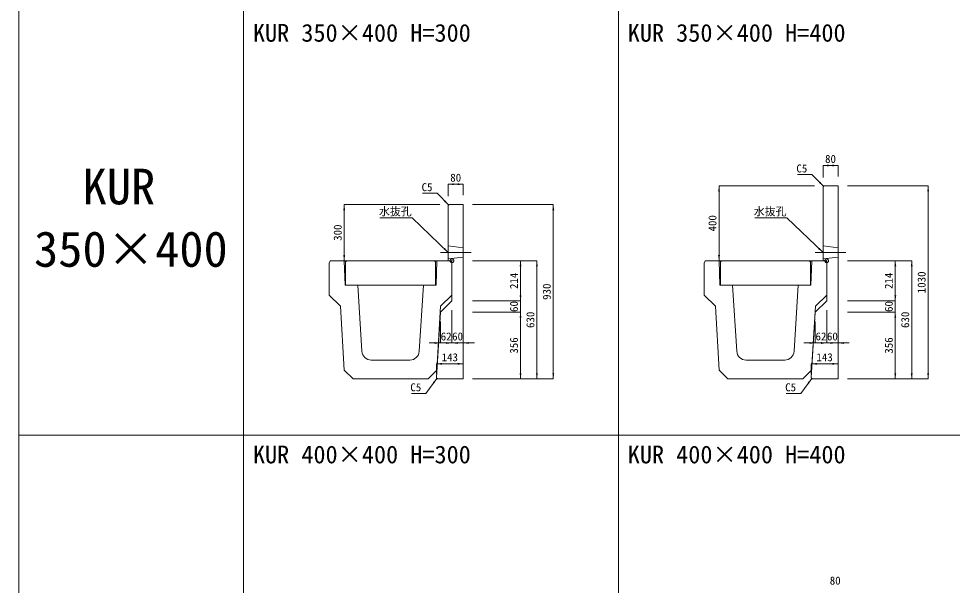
# Model space of a CAD drawing. Units: millimetres at full size, sheet at 1:40. Extents: x 86 to 35886, y -15691 to 10257.
# Drawn here: x 18686 to 23668, y -11792 to -8769 of the extents above; entities that cross this region are included whole.
import ezdxf
from ezdxf.enums import TextEntityAlignment as Align

# ---------------------------------------------------------------- set-up
doc = ezdxf.new("R2010")
doc.units = ezdxf.units.MM
doc.header["$LTSCALE"] = 40
doc.header["$PDMODE"] = 32
doc.header["$PDSIZE"] = 20
doc.linetypes.add('DASHED', pattern=[7.5, 6, -1.5])
doc.linetypes.add('USER1', pattern=[28.575, 19.05, -3.175, 3.175, -3.175])
for name, color, linetype, lineweight in [('パネックスKUR', 2, 'Continuous', 20), ('図枠', 5, 'Continuous', 13), ('寸法線', 7, 'Continuous', 13), ('引出線', 4, 'Continuous', 13), ('本体', 2, 'Continuous', 13), ('補助線', 8, 'USER1', 13)]:
    doc.layers.add(name, color=color, linetype=linetype, lineweight=lineweight)
doc.layers.add('文字', color=7, linetype='Continuous')
doc.styles.add('ＭＳ ゴシック', font='')
doc.styles.get('ＭＳ ゴシック').set_extended_font_data('MS Gothic')

# ---------------------------------------------------------------- blocks, each defined once
blk = doc.blocks.new('filled_arrow')
at = {"color": 0, "linetype": 'Continuous', "lineweight": -2}
blk.add_solid([(7.5, 1.25), (0, 0), (7.5, -1.25)], dxfattribs=at)

msp = doc.modelspace()

# ---------------------------------------------------------------- linework, layer by layer
at = {"layer": 'パネックスKUR'}
for p, q in [((22978.23, -9665.56), (22983.23, -9660.56)), ((23058.23, -9660.56), (22983.23, -9660.56)), ((23058.23, -9660.56), (23058.23, -10690.56)), ((22978.23, -9665.56), (22978.23, -10060.56)), ((20978.23, -9765.56), (20983.23, -9760.56)), ((21058.23, -9760.56), (20983.23, -9760.56)), ((21058.23, -9760.56), (21058.23, -10690.56)), ((20978.23, -9765.56), (20978.23, -10060.56)), ((20998.23, -10060.56), (20978.23, -10060.56)), ((20998.23, -10060.56), (20998.23, -10274.56)), ((22998.23, -10060.56), (22978.23, -10060.56)), ((22998.23, -10060.56), (22998.23, -10274.56)), ((20998.23, -10274.56), (20936.23, -10334.56)), ((22998.23, -10274.56), (22936.23, -10334.56)), ((20936.23, -10334.56), (20915.53, -10685.57)), ((22936.23, -10334.56), (22915.53, -10685.57)), ((20920.23, -10690.56), (20915.53, -10685.57)), ((21058.23, -10690.56), (20920.23, -10690.56)), ((22920.23, -10690.56), (22915.53, -10685.57)), ((23058.23, -10690.56), (22920.23, -10690.56))]:
    msp.add_line(p, q, dxfattribs=at)
at = {"layer": 'パネックスKUR', "linetype": 'DASHED', "lineweight": 9}
for p, q in [((20978.23, -9980.56), (21058.23, -9990.56)), ((22978.23, -9980.56), (23058.23, -9990.56)), ((20978.23, -10050.56), (21058.23, -10040.56)), ((22978.23, -10050.56), (23058.23, -10040.56))]:
    msp.add_line(p, q, dxfattribs=at)
at = {"layer": '図枠'}
for p, q in [((18686.23, -1890.56), (18686.23, -15690.56)), ((19886.23, -1890.56), (19886.23, -15690.56)), ((21886.23, -1890.56), (21886.23, -15690.56)), ((18686.23, -10990.56), (35886.23, -10990.56))]:
    msp.add_line(p, q, dxfattribs=at)
at = {"layer": '寸法線'}
for p, q in [((22978.23, -9552.01), (23058.23, -9552.01)), ((22978.23, -9615.56), (22978.23, -9552.01)), ((23058.23, -9610.56), (23058.23, -9552.01)), ((20978.23, -9652.01), (21058.23, -9652.01)), ((20978.23, -9715.56), (20978.23, -9652.01)), ((21058.23, -9710.56), (21058.23, -9652.01)), ((22423.23, -10060.56), (22423.23, -9660.56)), ((22933.23, -9660.56), (22423.23, -9660.56)), ((23108.23, -9660.56), (23539.07, -9660.56)), ((23539.07, -10690.56), (23539.07, -9660.56)), ((20423.23, -10060.56), (20423.23, -9760.56)), ((20933.23, -9760.56), (20423.23, -9760.56)), ((21108.23, -9760.56), (21539.07, -9760.56)), ((21539.07, -10690.56), (21539.07, -9760.56)), ((20928.23, -10060.56), (20423.23, -10060.56)), ((21108.23, -10060.56), (21451.57, -10060.56)), ((21108.23, -10060.56), (21364.07, -10060.56)), ((21364.07, -10060.56), (21364.07, -10274.56)), ((21451.57, -10060.56), (21451.57, -10690.56)), ((22928.23, -10060.56), (22423.23, -10060.56)), ((23108.23, -10060.56), (23451.57, -10060.56)), ((23108.23, -10060.56), (23364.07, -10060.56)), ((23364.07, -10060.56), (23364.07, -10274.56)), ((23451.57, -10060.56), (23451.57, -10690.56)), ((21058.23, -10192.63), (21058.23, -10499.16)), ((23058.23, -10192.63), (23058.23, -10499.16)), ((21364.07, -10214.56), (21364.07, -10394.56)), ((23364.07, -10214.56), (23364.07, -10394.56)), ((21108.23, -10274.56), (21364.07, -10274.56)), ((21108.23, -10274.56), (21364.07, -10274.56)), ((23108.23, -10274.56), (23364.07, -10274.56)), ((23108.23, -10274.56), (23364.07, -10274.56)), ((20998.23, -10324.56), (20998.23, -10499.16)), ((20998.23, -10324.56), (20998.23, -10499.16)), ((21108.23, -10334.56), (21364.07, -10334.56)), ((21108.23, -10334.56), (21364.07, -10334.56)), ((21364.07, -10334.56), (21364.07, -10690.56)), ((22998.23, -10324.56), (22998.23, -10499.16)), ((22998.23, -10324.56), (22998.23, -10499.16)), ((23108.23, -10334.56), (23364.07, -10334.56)), ((23108.23, -10334.56), (23364.07, -10334.56)), ((23364.07, -10334.56), (23364.07, -10690.56)), ((20936.23, -10384.56), (20936.23, -10499.16)), ((22936.23, -10384.56), (22936.23, -10499.16)), ((21058.23, -10499.16), (20876.23, -10499.16)), ((20938.23, -10499.16), (21118.23, -10499.16)), ((23058.23, -10499.16), (22876.23, -10499.16)), ((22938.23, -10499.16), (23118.23, -10499.16)), ((20915.23, -10610.45), (21058.23, -10610.45)), ((20915.23, -10665.56), (20915.23, -10610.45)), ((21058.23, -10665.56), (21058.23, -10610.45)), ((22915.23, -10610.45), (23058.23, -10610.45)), ((22915.23, -10665.56), (22915.23, -10610.45)), ((23058.23, -10665.56), (23058.23, -10610.45)), ((21108.23, -10690.56), (21539.07, -10690.56)), ((21108.23, -10690.56), (21451.57, -10690.56)), ((21108.23, -10690.56), (21364.07, -10690.56)), ((23108.23, -10690.56), (23539.07, -10690.56)), ((23108.23, -10690.56), (23451.57, -10690.56)), ((23108.23, -10690.56), (23364.07, -10690.56))]:
    msp.add_line(p, q, dxfattribs=at)
at = {"layer": '引出線'}
for points in [[(22980.73, -9663.06), (22919.24, -9600.35), (22841.47, -9600.35)], [(20980.73, -9763.06), (20919.24, -9700.35), (20841.47, -9700.35)], [(20978.23, -10015.56), (20785.77, -9832.12), (20614.03, -9832.12)], [(22978.23, -10015.56), (22785.77, -9832.12), (22614.03, -9832.12)], [(20917.88, -10688.07), (20859.45, -10768.33), (20781.68, -10768.33)], [(22917.88, -10688.07), (22859.45, -10768.33), (22781.68, -10768.33)]]:
    msp.add_lwpolyline(points, dxfattribs=at)
at = {"layer": '本体'}
for p, q in [((20343.23, -10072.56), (20349.23, -10060.56)), ((20349.23, -10060.56), (20423.23, -10060.56)), ((20423.23, -10060.56), (20428.23, -10190.56)), ((20918.23, -10060.56), (20913.23, -10190.56)), ((20918.23, -10060.56), (20992.23, -10060.56)), ((20998.23, -10072.56), (20992.23, -10060.56)), ((22343.23, -10072.56), (22349.23, -10060.56)), ((22349.23, -10060.56), (22423.23, -10060.56)), ((22423.23, -10060.56), (22428.23, -10190.56)), ((22918.23, -10060.56), (22913.23, -10190.56)), ((22918.23, -10060.56), (22992.23, -10060.56)), ((22998.23, -10072.56), (22992.23, -10060.56)), ((20343.23, -10072.56), (20343.23, -10244.56)), ((20998.23, -10072.56), (20998.23, -10244.56)), ((22343.23, -10072.56), (22343.23, -10244.56)), ((22998.23, -10072.56), (22998.23, -10244.56)), ((20428.23, -10190.56), (20495.73, -10190.56)), ((20495.73, -10190.56), (20517.8, -10543.68)), ((20845.73, -10190.56), (20823.66, -10543.68)), ((20845.73, -10190.56), (20913.23, -10190.56)), ((22428.23, -10190.56), (22495.73, -10190.56)), ((22495.73, -10190.56), (22517.8, -10543.68)), ((22845.73, -10190.56), (22823.66, -10543.68)), ((22845.73, -10190.56), (22913.23, -10190.56)), ((20343.23, -10244.56), (20403.73, -10302.56)), ((20998.23, -10244.56), (20937.73, -10302.56)), ((22343.23, -10244.56), (22403.73, -10302.56)), ((22998.23, -10244.56), (22937.73, -10302.56)), ((20403.73, -10302.56), (20423.87, -10643.7)), ((20937.73, -10302.56), (20917.6, -10643.7)), ((22403.73, -10302.56), (22423.87, -10643.7)), ((22937.73, -10302.56), (22917.6, -10643.7)), ((20567.7, -10590.56), (20773.76, -10590.56)), ((22567.7, -10590.56), (22773.76, -10590.56)), ((20470.73, -10690.56), (20423.87, -10643.7)), ((20870.73, -10690.56), (20917.6, -10643.7)), ((22470.73, -10690.56), (22423.87, -10643.7)), ((22870.73, -10690.56), (22917.6, -10643.7)), ((20470.73, -10690.56), (20870.73, -10690.56)), ((22470.73, -10690.56), (22870.73, -10690.56))]:
    msp.add_line(p, q, dxfattribs=at)
at = {"layer": '本体', "lineweight": 20}
for points in [[(20430.73, -10190.56), (20430.73, -10066.56), (20436.73, -10060.56), (20904.73, -10060.56), (20910.73, -10066.56), (20910.73, -10190.56)], [(22430.73, -10190.56), (22430.73, -10066.56), (22436.73, -10060.56), (22904.73, -10060.56), (22910.73, -10066.56), (22910.73, -10190.56)]]:
    msp.add_lwpolyline(points, close=True, dxfattribs=at)
at = {"layer": '本体'}
for centre, start, end in [((20567.7, -10540.56), 183.57633, 270), ((20773.76, -10540.56), 270, 356.42367), ((22567.7, -10540.56), 183.57633, 270), ((22773.76, -10540.56), 270, 356.42367)]:
    msp.add_arc(centre, 50, start, end, dxfattribs=at)
at = {"layer": '補助線'}
for p, q in [((20936.37, -10015.56), (21100.09, -10015.56)), ((22936.37, -10015.56), (23100.09, -10015.56))]:
    msp.add_line(p, q, dxfattribs=at)
for p in [(20998.23, -10060.56), (22998.23, -10060.56)]:
    msp.add_point(p, dxfattribs=at)

# ---------------------------------------------------------------- block references
at = {"layer": '寸法線', "xscale": 4, "yscale": 4}
for p in [(22978.23, -9552.01), (20978.23, -9652.01), (20998.23, -10499.16), (21058.23, -10499.16), (22998.23, -10499.16), (23058.23, -10499.16), (20915.23, -10610.45), (22915.23, -10610.45)]:
    msp.add_blockref('filled_arrow', p, dxfattribs=at)
for p, rotation in [((23058.23, -9552.01), 180), ((21058.23, -9652.01), 180), ((22423.23, -9660.56), 270), ((23539.07, -9660.56), 270), ((20423.23, -9760.56), 270), ((21539.07, -9760.56), 270), ((20423.23, -10060.56), 90), ((21364.07, -10060.56), 270), ((21451.57, -10060.56), 270), ((22423.23, -10060.56), 90), ((23364.07, -10060.56), 270), ((23451.57, -10060.56), 270), ((21364.07, -10274.56), 90), ((21364.07, -10274.56), 90), ((23364.07, -10274.56), 90), ((23364.07, -10274.56), 90), ((21364.07, -10334.56), 270), ((21364.07, -10334.56), 270), ((23364.07, -10334.56), 270), ((23364.07, -10334.56), 270), ((20936.23, -10499.16), 180), ((20998.23, -10499.16), 180), ((22936.23, -10499.16), 180), ((22998.23, -10499.16), 180), ((21058.23, -10610.45), 180), ((23058.23, -10610.45), 180), ((21364.07, -10690.56), 90), ((21451.57, -10690.56), 90), ((21539.07, -10690.56), 90), ((23364.07, -10690.56), 90), ((23451.57, -10690.56), 90), ((23539.07, -10690.56), 90)]:
    msp.add_blockref('filled_arrow', p, dxfattribs=dict(at, rotation=rotation))
at = {"layer": '引出線', "xscale": 4, "yscale": 4}
for p, rotation in [((22980.73, -9663.06), 134.4), ((20980.73, -9763.06), 134.4), ((20978.23, -10015.56), 136.4), ((22978.23, -10015.56), 136.4), ((20917.88, -10688.07), 233.9), ((22917.88, -10688.07), 233.9)]:
    msp.add_blockref('filled_arrow', p, dxfattribs=dict(at, rotation=rotation))

# ---------------------------------------------------------------- texts
at = {"layer": '寸法線', "style": 'ＭＳ ゴシック'}
for s, p in [('80', (23018.23, -9517.01)), ('80', (21018.23, -9617.01)), ('62', (20967.23, -10464.16)), ('60', (21028.23, -10464.16)), ('62', (22967.23, -10464.16)), ('60', (23028.23, -10464.16)), ('143', (20986.73, -10575.45)), ('143', (22986.73, -10575.45)), ('80', (23043.23, -11767.01))]:
    msp.add_text(s, height=42.72, dxfattribs=at).set_placement(p, align=Align.MIDDLE_CENTER)
for s, p in [('400', (22388.23, -9860.56)), ('300', (20388.23, -9910.56)), ('214', (21329.07, -10167.56)), ('214', (23329.07, -10167.56)), ('1030', (23504.07, -10175.56)), ('930', (21504.07, -10225.56)), ('60', (21329.07, -10304.56)), ('60', (23329.07, -10304.56)), ('630', (21416.57, -10375.56)), ('630', (23416.57, -10375.56)), ('356', (21329.07, -10512.56)), ('356', (23329.07, -10512.56))]:
    msp.add_text(s, height=42.72, rotation=90, dxfattribs=at).set_placement(p, align=Align.MIDDLE_CENTER)
at = {"layer": '引出線', "style": 'ＭＳ ゴシック'}
for s, p in [('C5', (22894.24, -9546.35)), ('C5', (20894.24, -9646.35)), ('水抜孔', (20783.52, -9775.83)), ('水抜孔', (22783.52, -9775.83)), ('C5', (20834.45, -10714.33)), ('C5', (22834.45, -10714.33))]:
    msp.add_text(s, height=42.72, dxfattribs=at).set_placement(p, align=Align.TOP_RIGHT)
at = {"layer": '文字', "style": 'ＭＳ ゴシック'}
for s, p in [('KUR 350×400 H=300', (19936.23, -8920.06)), ('KUR 350×400 H=400', (21936.23, -8920.06)), ('KUR 400×400 H=300', (19936.23, -11170.06)), ('KUR 400×400 H=400', (21936.23, -11170.06))]:
    msp.add_text(s, height=94.94, dxfattribs=at).set_placement(p, align=Align.BOTTOM_LEFT)
for s, p in [('KUR ', (19027.23, -9569.4)), ('350×400', (18768.23, -9902.73))]:
    msp.add_text(s, height=189.9, dxfattribs=at).set_placement(p, align=Align.TOP_LEFT)

doc.saveas('drawing.dxf')
